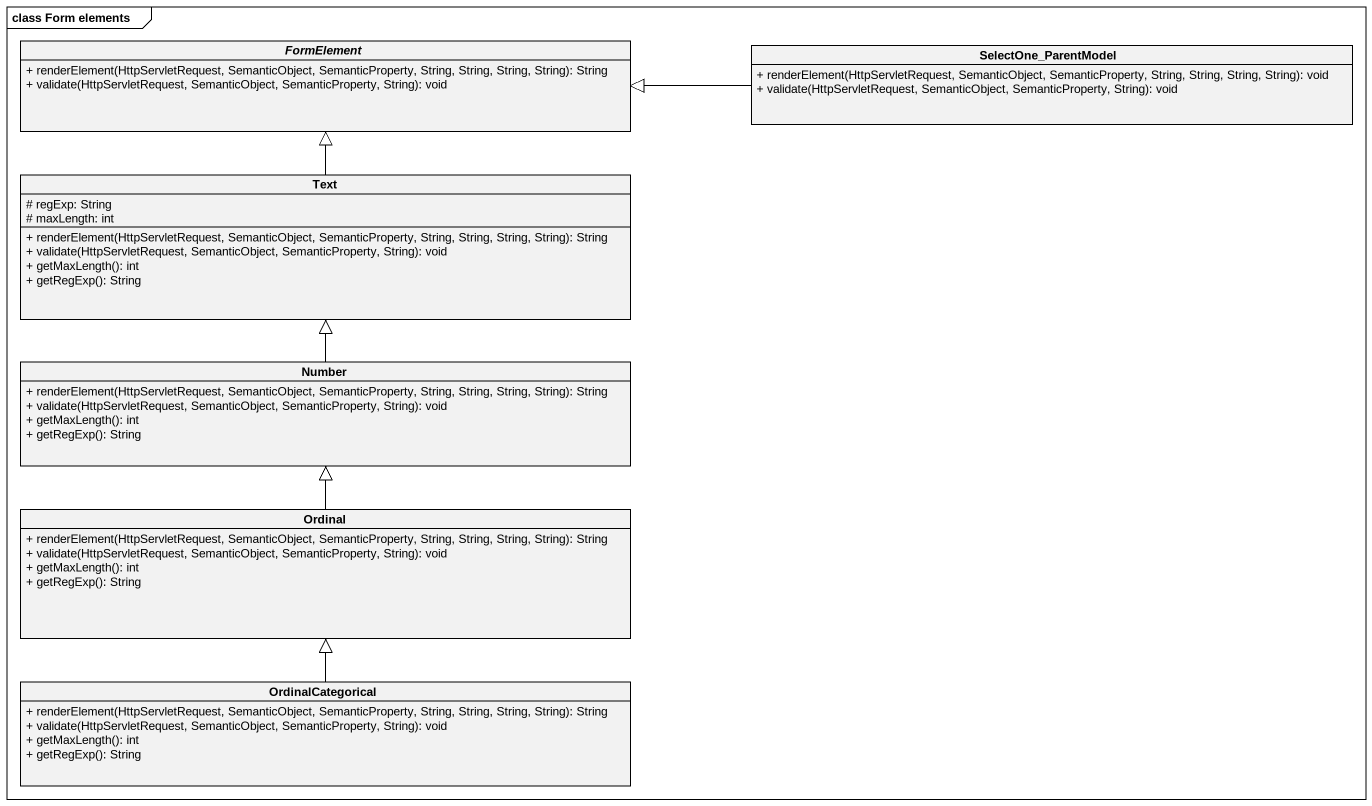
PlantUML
@startuml
mainframe class Form elements
hide circle
hide empty members
skinparam classAttributeIconSize 0
abstract class FormElement {
  + renderElement(HttpServletRequest, SemanticObject, SemanticProperty, String, String, String, String): String
  + validate(HttpServletRequest, SemanticObject, SemanticProperty, String): void
}
class SelectOne_ParentModel {
  + renderElement(HttpServletRequest, SemanticObject, SemanticProperty, String, String, String, String): void
  + validate(HttpServletRequest, SemanticObject, SemanticProperty, String): void
}
class Text {
  # regExp: String
  # maxLength: int
  + renderElement(HttpServletRequest, SemanticObject, SemanticProperty, String, String, String, String): String
  + validate(HttpServletRequest, SemanticObject, SemanticProperty, String): void
  + getMaxLength(): int
  + getRegExp(): String
}
class Number {
  + renderElement(HttpServletRequest, SemanticObject, SemanticProperty, String, String, String, String): String
  + validate(HttpServletRequest, SemanticObject, SemanticProperty, String): void
  + getMaxLength(): int
  + getRegExp(): String
}
class Ordinal {
  + renderElement(HttpServletRequest, SemanticObject, SemanticProperty, String, String, String, String): String
  + validate(HttpServletRequest, SemanticObject, SemanticProperty, String): void
  + getMaxLength(): int
  + getRegExp(): String
}
class OrdinalCategorical {
  + renderElement(HttpServletRequest, SemanticObject, SemanticProperty, String, String, String, String): String
  + validate(HttpServletRequest, SemanticObject, SemanticProperty, String): void
  + getMaxLength(): int
  + getRegExp(): String
}
SelectOne_ParentModel -left-|> FormElement
Text -up-|> FormElement
Number -up-|> Text
Ordinal -up-|> Number
OrdinalCategorical -up-|> Ordinal
@enduml
